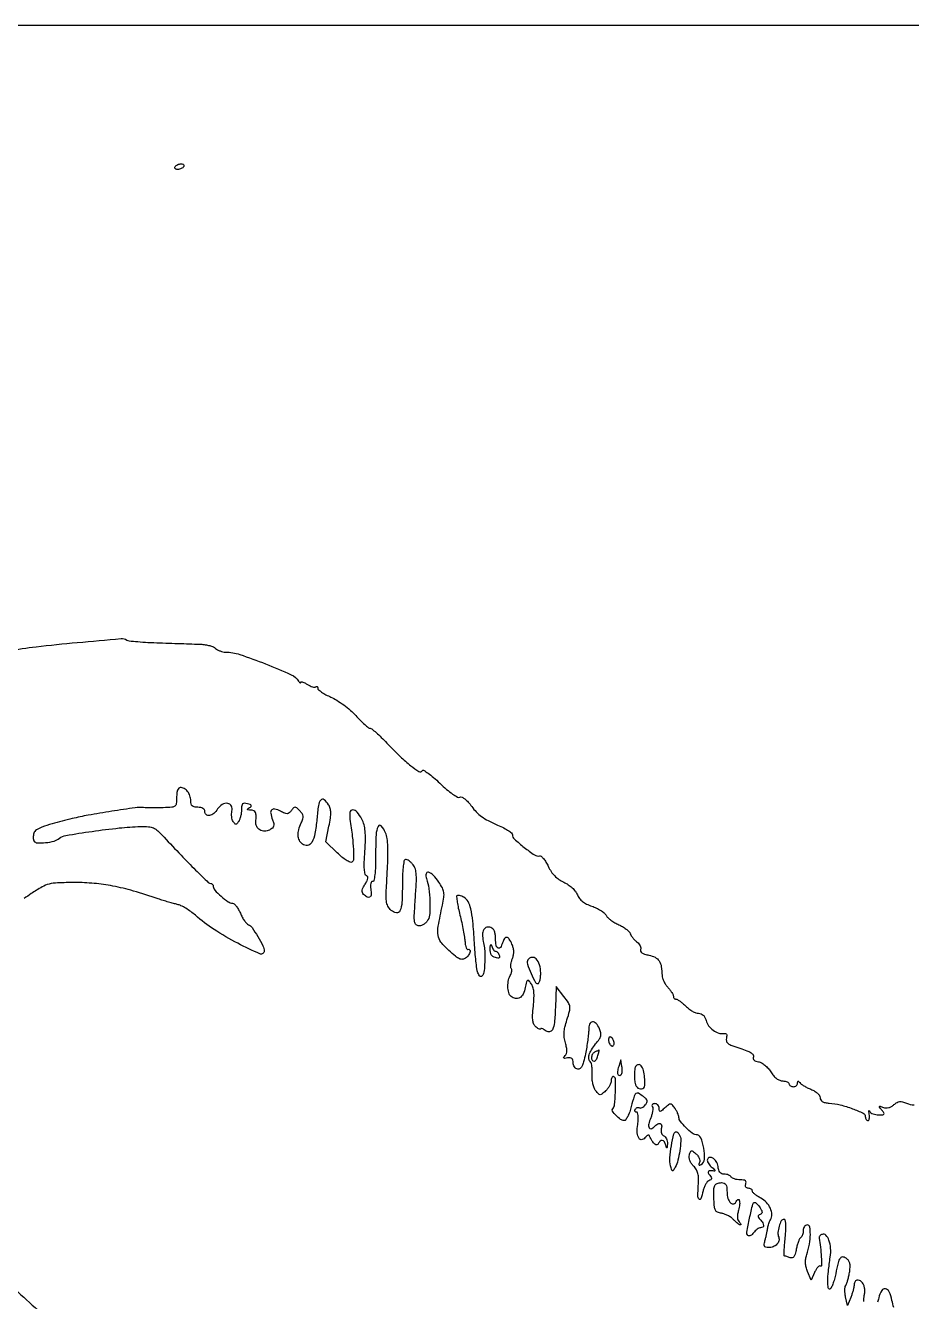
# Model space of a CAD drawing. Extents: x 0 to 1938, y 0 to 2000.
# Drawn here: x 676.5 to 990.4, y 1547.9 to 2000 of the extents above; entities that cross this region are included whole.
import ezdxf

# ---------------------------------------------------------------- set-up
doc = ezdxf.new("R2010")
doc.units = 0

msp = doc.modelspace()

# ---------------------------------------------------------------- linework, layer by layer
msp.add_lwpolyline([(1938, 2000), (969, 2000), (0, 2000)])
for points in [[(732.5, 1950, -0.091204), (732.153536, 1949.617096, -0.053126), (731.622888, 1949.29375, -0.050746), (731.00158, 1949.074178, -0.059645), (730.381966, 1949, -0.069308), (729.853366, 1949.073627, -0.14379), (729.504138, 1949.29375, -0.190139), (729.386134, 1949.620091, -0.131946), (729.5, 1950, -0.091204), (729.846464, 1950.382904, -0.053126), (730.377112, 1950.70625, -0.050746), (730.99842, 1950.925822, -0.059645), (731.618034, 1951, -0.069308), (732.146634, 1950.926373, -0.14379), (732.495862, 1950.70625, -0.190139), (732.613866, 1950.379909, -0.131946)], [(842.966335, 1672, -0.139499), (843.318985, 1671.899659, -0.061012), (843.701565, 1671.592623, -0.053684), (844.053862, 1671.143691, -0.047961), (844.318193, 1670.613185, -0.079381), (844.444509, 1670.014615, -0.270094), (844.268143, 1669.67423, -0.172357), (843.792566, 1669.565989, -0.034565), (842.925182, 1669.729816, -0.086457), (842.073381, 1670.118681, -0.112191), (841.492173, 1670.746833, -0.094688), (841.177693, 1671.65212, -0.047423), (841.116001, 1672.866631, -0.009749), (841.186434, 1673.973967, -0.123794), (841.320328, 1674.365698, -0.601619), (841.485069, 1674.351145, -0.03598), (841.689326, 1673.75, 0.041253), (841.924776, 1673.080285, 0.052514), (842.253093, 1672.514062, 0.062386), (842.619219, 1672.124976, 0.174536)], [(854.492222, 1668.987414, 0.221552), (854.312207, 1667.46262, 0.023787), (855.619545, 1664.052713, 0.0228), (857.197879, 1660.861173, 0.428555), (858.171675, 1660.606101, 0.170101), (858.492853, 1661.003074, 0.03152), (858.756679, 1661.919692, 0.030602), (858.939318, 1663.08059, 0.02372), (859, 1664.359017, 0.07314), (858.582245, 1667.199594, 0.120619), (857.357554, 1669.279691, 0.228174), (855.844966, 1669.831713, 0.233744)], [(883, 1640.618034, 0.059645), (883.074178, 1639.99842, 0.050746), (883.29375, 1639.377112, 0.053126), (883.617096, 1638.846464, 0.091204), (884, 1638.5, 0.131946), (884.379909, 1638.386134, 0.190139), (884.70625, 1638.504138, 0.14379), (884.926373, 1638.853366, 0.069308), (885, 1639.381966, 0.059645), (884.925822, 1640.00158, 0.050746), (884.70625, 1640.622888, 0.053126), (884.382904, 1641.153536, 0.091204), (884, 1641.5, 0.131946), (883.620091, 1641.613866, 0.190139), (883.29375, 1641.495862, 0.14379), (883.073627, 1641.146634, 0.069308)], [(878.25, 1636.337719, 0.162635), (877.427645, 1635.636618, 0.108667), (877.02819, 1634.45459, 0.142029), (877.208531, 1633.421146, 0.286434), (877.883369, 1633, 0.181596), (878.259476, 1633.141258, 0.059916), (878.660882, 1633.5875, 0.050447), (879.024544, 1634.234516, 0.038887), (879.289749, 1635, 0.005966), (879.479258, 1635.761704, 0.010833), (879.613189, 1636.389309, 0.006251), (879.701856, 1636.887656, 0.613755), (879.65638, 1636.921053, -0.017723), (879.547132, 1636.870675, -0.000863), (879.178749, 1636.717133, -0.001402), (878.740227, 1636.536684, -0.001011)], [(886.621937, 1631.174639, 0.028454), (886.3573, 1630.241012, 0.036599), (886.22742, 1629.358657, 0.039862), (886.232256, 1628.636783, 0.176556), (886.408694, 1628.257973, 0.228766), (887.081297, 1628.023368, 0.258482), (887.632559, 1628.416981, 0.106735), (887.903544, 1629.563145, 0.043922), (887.794046, 1631.164136), (887.426486, 1633.5)], [(892.585512, 1631.138361, 0.099045), (892.369214, 1630.556897, 0.020114), (892.238575, 1629.459227, 0.020479), (892.189721, 1628.149433, 0.017933), (892.243871, 1626.780372, 0.029583), (892.459951, 1625.18405, 0.083953), (892.855583, 1624.136799, 0.125536), (893.462039, 1623.521901, 0.117259), (894.304662, 1623.252828, 0.112845), (895.209046, 1623.38868, 0.212182), (895.718104, 1623.904507, 0.094812), (895.906926, 1624.994235, 0.014108), (895.804662, 1627.230311, 0.043041), (895.393931, 1629.776321, 0.111221), (894.560137, 1631.427942, 0.270281), (893.558531, 1631.797886, 0.213949)], [(908.339498, 1606.557665, -0.106667), (908.633654, 1604.661146, -0.022755), (908.284773, 1601.323655, -0.024718), (907.596575, 1597.912594, -0.058764), (906.672177, 1595.5, -0.010461), (905.982454, 1594.250024, -0.347537), (905.683992, 1594.131956, -0.258055), (905.427574, 1594.394577, -0.007049), (905.010354, 1596, -0.07996), (904.789095, 1598.739953, -0.021847), (905.321638, 1603.058688, -0.013978), (906.157653, 1607.306395, -0.350509), (907.025522, 1608, -0.15148), (907.356748, 1607.897295, -0.057711), (907.725209, 1607.576314, -0.050329), (908.071513, 1607.109528, -0.042854)], [(925, 1586.606989, 0.075945), (925.336716, 1584.402928, 0.121048), (926.318625, 1582.780059, 0.271151), (927.423287, 1582.490707, 0.242966), (928.298488, 1583.306177, -0.162417), (928.868342, 1584.031342, -0.514232), (929.347289, 1583.847116, -0.089508), (929.466069, 1582.268864, -0.043998), (929.081721, 1580.284945, 0.028875), (928.763263, 1578.871233, 0.053971), (928.697693, 1577.701435, 0.069971), (928.87711, 1576.776313, 0.114021), (929.298823, 1576.101177, -0.028431), (929.676736, 1575.677655, -0.072995), (929.882347, 1575.323471, -0.185843), (929.885174, 1575.101766, -0.313739), (929.738955, 1575, -0.145785), (929.381118, 1575.1066, -0.020458), (928.746587, 1575.55957, -0.021934), (928.022352, 1576.175479, -0.017046), (927.288955, 1576.904919, 0.05039), (926.421528, 1577.659727, 0.033076), (925.291131, 1578.351636, 0.033197), (924.087775, 1578.884359, 0.053358), (923, 1579.154919, -0.064258), (921.634169, 1579.526322, -0.171716), (920.89564, 1580.192527, -0.102177), (920.52548, 1581.419175, -0.015343), (920.373698, 1584, -0.012193), (920.360933, 1587.472403, -0.100362), (920.705367, 1589.007176, -0.209312), (921.52129, 1589.748176, -0.08134), (923.059017, 1590, -0.092572), (924.015812, 1589.821323, -0.172157), (924.606987, 1589.312978, -0.106141), (924.916117, 1588.341673, -0.024164)], [(936.723392, 1581.071313, -0.023978), (937.281294, 1580.074619, -0.117114), (937.427108, 1579.449572, -0.207248), (937.238348, 1579.01845, -0.099597), (936.713938, 1578.696313, 0.071408), (936.182145, 1578.40931, 0.243044), (936.013911, 1578.06673, 0.156939), (936.169682, 1577.614458, 0.028319), (936.75, 1576.925, -0.044557), (937.653118, 1575.778542, -0.135953), (937.950657, 1574.842991, -0.257685), (937.648737, 1574.243769, -0.151052), (936.860243, 1574, 0.114055), (936.333114, 1573.878172, 0.042964), (935.679735, 1573.486399, 0.039762), (935.015402, 1572.920576, 0.038632), (934.442004, 1572.251572, -0.046391), (933.898081, 1571.636502, -0.073216), (933.320872, 1571.234949, -0.102785), (932.803258, 1571.099025, -0.212449), (932.420701, 1571.245966, -0.244632), (932.035878, 1572.465935, -0.008791), (932.999396, 1577.426042, -0.007801), (934.134547, 1582.384649, -0.345362), (934.919168, 1583, -0.179249), (935.222626, 1582.887599, -0.027323), (935.696551, 1582.433448, -0.027674), (936.218293, 1581.809892, -0.020791)]]:
    msp.add_lwpolyline(points, format="xyb", close=True)
for points in [[(670.5, 1778.41701, -0.017822), (680.1942, 1779.879782, -0.005617), (694.773472, 1781.385135, -0.001581), (710.297332, 1782.762465, -0.161098), (712.378395, 1782.266139, 0.112722), (713.177223, 1781.993343, 0.004618), (716.219626, 1781.702382, 0.007846), (719.856626, 1781.44585, 0.005464), (723.968467, 1781.265649, -0.000136), (728.293821, 1781.122253, -0.00014), (732.581362, 1780.977743, -0.000135), (736.300936, 1780.850329, -0.000591), (738.5, 1780.771804, -0.028462), (740.128221, 1780.618653, -0.029265), (741.71317, 1780.282149, -0.030599), (743.044546, 1779.82776, -0.098261), (743.821429, 1779.312117, 0.066667), (744.485646, 1778.808512, 0.03857), (745.394643, 1778.382255, 0.037829), (746.390394, 1778.0897, 0.051338), (747.321429, 1777.989176, -0.07991), (752.372213, 1777.15101, -0.013784), (761.50876, 1773.800412, -0.010571), (770.566751, 1769.968575, -0.146768), (773.224238, 1767.671416, 0.028289), (773.512917, 1767.269695, 0.102502), (773.754989, 1767.071188, 0.327643), (773.908492, 1767.094497, 0.19415), (773.984687, 1767.273053, -0.409648), (774.167905, 1767.451926, -0.076824), (774.679888, 1767.370594, -0.045035), (775.43439, 1767.0508, -0.022288), (776.329826, 1766.519545, 0.031367), (777.271008, 1765.983998, 0.044165), (778.172129, 1765.638276, 0.05215), (778.914596, 1765.507874, 0.21708), (779.329826, 1765.663159, -0.102382), (779.585096, 1765.830896, -0.246917), (779.803136, 1765.807507, -0.185067), (779.952402, 1765.595657, -0.062029), (780, 1765.213461, 0.221307), (780.256208, 1764.66296, 0.025342), (781.375004, 1763.814321, 0.026763), (782.887778, 1762.897721, 0.018694), (784.680866, 1762.023019, -0.036622), (786.769632, 1760.909744, -0.019313), (789.193928, 1759.245789, -0.019114), (791.55651, 1757.341654, -0.027879), (793.471352, 1755.476225, 0.010977), (795.116514, 1753.761434, 0.015539), (796.659686, 1752.314891, 0.011586), (797.987493, 1751.199122, 0.170543), (798.554301, 1751, -0.173781), (799.138346, 1750.790687, -0.008777), (800.702271, 1749.457813, -0.013202), (802.524042, 1747.761469, -0.009104), (804.499738, 1745.75, 0.011225), (809.205903, 1740.999115, 0.025699), (813.006467, 1737.690623, 0.029314), (815.874343, 1735.701989, 0.412489), (816.97913, 1735.966231, -0.405341), (817.511483, 1736.100474, -0.023301), (819.069849, 1735.102095, -0.024612), (821.0283, 1733.564529, -0.01366), (823.26734, 1731.511373, 0.014252), (825.666555, 1729.316555, 0.026093), (827.759819, 1727.691089, 0.027174), (829.459281, 1726.640348, 0.219901), (830.350468, 1726.580993, -0.198894), (831.126076, 1726.560623, -0.062452), (832.140286, 1725.947614, -0.046126), (833.306942, 1724.837449, -0.023699), (834.562058, 1723.255263, 0.039528), (836.171826, 1721.352804, 0.039164), (838.065607, 1719.720958, 0.035533), (840.357453, 1718.277961, 0.023483), (843.168858, 1716.940912, -0.016402), (845.399927, 1715.918331, -0.024075), (847.282279, 1714.863673, -0.021292), (848.696514, 1713.893177, -0.234989), (848.995689, 1713.297123, 0.210257), (849.689397, 1711.735594, 0.017444), (853.154311, 1708.797107, 0.01763), (856.815229, 1706.109723, 0.204273), (858.523056, 1705.77246, -0.2274), (859.140878, 1705.621815, -0.045051), (859.976068, 1704.801521, -0.039569), (860.856809, 1703.58145, -0.027655), (861.656912, 1702.084533, 0.037465), (862.702603, 1700.217131, 0.047342), (863.946588, 1698.678725, 0.048653), (865.427313, 1697.43411, 0.043264), (867.178172, 1696.442588, -0.040751), (868.717802, 1695.580857, -0.03787), (870.138058, 1694.461601, -0.039894), (871.28422, 1693.22615, -0.068979), (871.991906, 1692.019541, 0.065703), (872.744185, 1690.71751, 0.061672), (873.822764, 1689.623553, 0.053933), (875.269754, 1688.713281, 0.033761), (877.12504, 1687.958733, -0.031764), (878.730032, 1687.31343, -0.031349), (880.247711, 1686.467558, -0.032968), (881.476765, 1685.558087, -0.094387), (882.141797, 1684.73505, 0.078879), (882.773001, 1683.902719, 0.030638), (883.878859, 1682.965052, 0.029398), (885.223556, 1682.077803, 0.032182), (886.624002, 1681.383742, -0.032254), (887.9965, 1680.703288, -0.033081), (889.257946, 1679.857059, -0.03504), (890.245605, 1678.978374, -0.104584), (890.727657, 1678.2184, 0.052136), (891.100502, 1677.467797, 0.028305), (891.701209, 1676.629554, 0.027884), (892.416087, 1675.837366, 0.039229), (893.14226, 1675.222634, -0.060167), (893.781923, 1674.633558, -0.065211), (894.242939, 1673.923905, -0.073614), (894.463966, 1673.206638, -0.130321), (894.398148, 1672.595175, 0.195087), (894.410085, 1671.964563, 0.143088), (894.859349, 1671.418562, 0.077445), (895.817383, 1670.96348, 0.025865), (897.329847, 1670.597899, -0.073104), (899.537482, 1669.838288, -0.129921), (900.953793, 1668.556095, -0.105171), (901.731836, 1666.532678, -0.037742), (901.986345, 1663.438561, 0.074341), (902.133844, 1662.494797, 0.035731), (902.583489, 1661.352063, 0.034428), (903.233539, 1660.203814, 0.041538), (904, 1659.230375, -0.022119), (904.765583, 1658.332056, -0.025343), (905.4125, 1657.408201, -0.025667), (905.87477, 1656.57961, -0.114892), (906, 1656.041813, 0.090455), (906.072549, 1655.644075, 0.095507), (906.280398, 1655.306033, 0.09968), (906.59037, 1655.079847, 0.10834), (906.954545, 1655, -0.136446), (907.469352, 1654.856848, -0.021006), (908.363068, 1654.265625, -0.022135), (909.381949, 1653.457237, -0.017608), (910.409091, 1652.5, 0.036189), (911.515281, 1651.543312, 0.034035), (912.769972, 1650.734375, 0.035878), (913.98264, 1650.173966, 0.090539), (914.935493, 1650, -0.089779), (915.850939, 1649.83429, -0.100687), (916.609233, 1649.36009, -0.088152), (917.192898, 1648.568586, -0.053461), (917.595976, 1647.473622, 0.099791), (918.487414, 1645.60357, 0.073827), (920.121065, 1643.98856, 0.076989), (922.072067, 1642.976319, 0.132681), (923.886279, 1642.865327, -0.106015), (924.454552, 1642.860483, -0.218498), (924.80091, 1642.59718, -0.144955), (924.911737, 1642.057818, -0.042658), (924.766889, 1641.216583, 0.138149), (924.786813, 1640.155936, 0.159889), (925.363761, 1639.331219, 0.07222), (926.74699, 1638.577217, 0.012382), (929.585119, 1637.604691, -0.015337), (932.007402, 1636.758633, -0.050487), (933.516696, 1635.996523, -0.095241), (934.284551, 1635.269059, -0.252389), (934.378054, 1634.54281, 0.13385), (934.317044, 1633.93651, 0.161023), (934.582944, 1633.4321, 0.110816), (935.200892, 1633.056941, 0.045838), (936.157805, 1632.82957, -0.093891), (937.194331, 1632.475801, -0.042465), (938.382651, 1631.661049, -0.039741), (939.537114, 1630.551999, -0.0414), (940.48426, 1629.28852, 0.036723), (941.481479, 1627.932031, 0.053148), (942.561576, 1626.911068, 0.062565), (943.669181, 1626.267899, 0.096299), (944.75, 1626.03852, -0.042456), (945.611363, 1625.950374, -0.061475), (946.339062, 1625.717565, -0.080096), (946.832831, 1625.385327, -0.207573), (947, 1625, 0.148195), (947.115568, 1624.618646, 0.098894), (947.440625, 1624.29375, 0.082425), (947.926543, 1624.074694, 0.064853), (948.5, 1624, 0.081749), (949.07407, 1624.094491, 0.09112), (949.563873, 1624.367188, 0.099323), (949.894248, 1624.773192, 0.118755), (950.015313, 1625.25, -0.03841), (950.060145, 1625.752228, -0.296462), (950.21214, 1625.917947, -0.275546), (950.436365, 1625.852109, -0.035), (950.765313, 1625.443226, 0.087037), (951.252358, 1624.952021, 0.019802), (952.238873, 1624.310731, 0.019916), (953.451939, 1623.652767, 0.018202), (954.75, 1623.071906, -0.039358), (956.01844, 1622.438657, -0.050158), (957.065033, 1621.65626, -0.058768), (957.772385, 1620.835338, -0.149556), (958, 1620.091387, 0.131728), (958.202449, 1619.336286, 0.126176), (958.757791, 1618.769183, 0.084575), (959.720785, 1618.3889, 0.032837), (961.144277, 1618.18583, -0.04141), (965.127198, 1617.547877, -0.028961), (969.473718, 1616.205711, -0.022176), (973.227304, 1614.610956, -0.288826), (974, 1613.384896, 0.063611), (974.067636, 1612.855404, 0.081534), (974.266249, 1612.406813, 0.098483), (974.560719, 1612.106664, 0.150782), (974.90638, 1612, 0.254775), (975.220608, 1612.171229, 0.089981), (975.42388, 1612.660938, 0.062096), (975.489438, 1613.387914, 0.037357), (975.395292, 1614.25, -0.012417), (975.266454, 1615.055407, -0.077386), (975.275066, 1615.471875, -0.603897), (975.388523, 1615.508105, -0.087584), (975.572245, 1615.25, 0.132339), (975.981902, 1614.770526, 0.055318), (976.737919, 1614.367188, 0.049472), (977.69039, 1614.092574, 0.045491), (978.705778, 1614, 0.014659), (980.170081, 1614.042939, 0.230768), (980.593454, 1614.280994, 0.307986), (980.596627, 1614.707406, 0.0232), (979.872445, 1615.687231, -0.007357), (979.072976, 1616.700155, -0.294268), (979.051061, 1616.96989, -0.365568), (979.27662, 1617.059597, -0.009187), (980.394618, 1616.663121, 0.079794), (981.317563, 1616.476109, 0.073603), (982.280024, 1616.57878, 0.067807), (983.238535, 1616.971237, 0.052933), (984.14868, 1617.634554, -0.043279), (985.231913, 1618.456425, -0.113353), (986.147863, 1618.777149, -0.102967), (987.166215, 1618.680995, -0.032054), (988.609499, 1618.132063, 0.112145), (991.293025, 1617.576428, 0.07016)], [(973.488485, 1547.880521, -0.046592), (973.484076, 1548.848404, -0.027215), (973.649504, 1549.997519, 0.040088), (973.803677, 1551.306256, 0.044624), (973.737527, 1552.575777, 0.049147), (973.468001, 1553.679728, 0.088996), (973.011197, 1554.486508, 0.096657), (971.988512, 1555.322616, 0.20464), (970.988123, 1555.411823, 0.213619), (970.262396, 1554.754897, 0.103923), (970, 1553.506083, -0.052557), (969.924721, 1552.791903, -0.014982), (969.659334, 1551.70743, -0.014911), (969.28421, 1550.493811, -0.015295), (968.840286, 1549.3151), (967.680573, 1546.5), (967.02169, 1549.5, -0.026364), (966.820146, 1550.721843, -0.029532), (966.758515, 1551.9125, -0.030782), (966.82795, 1552.919027, -0.118639), (967.051014, 1553.5, 0.067046), (967.357114, 1554.104281, 0.013153), (967.727915, 1555.267131, 0.013739), (968.089688, 1556.655533, 0.012357), (968.388942, 1558.111511, 0.026032), (968.613547, 1559.88541, 0.063732), (968.543453, 1561.196809, 0.085991), (968.175492, 1562.197843, 0.088797), (967.495166, 1563.004012, 0.12261), (966.156071, 1563.64876, 0.289168), (965.161041, 1563.276205, 0.101328), (964.365398, 1561.618929, 0.012956), (963.5, 1557.743822, -0.016942), (963.04216, 1555.767857, -0.023948), (962.492133, 1554.047545, -0.021613), (961.927589, 1552.714352, -0.206127), (961.473219, 1552.315471, -0.468478), (960.849133, 1552.708769, -0.035434), (960.709312, 1554.982991, -0.025279), (960.923517, 1558.549809, -0.008881), (961.580056, 1563.639221, 0.052791), (961.708253, 1566.797421, 0.070303), (961.123475, 1569.605827, 0.104783), (960.028103, 1571.374629, 0.298589), (958.682296, 1571.685765, 0.06625), (958.242442, 1571.453727, 0.072979), (957.894744, 1571.120975, 0.082404), (957.689148, 1570.742136, 0.129547), (957.661515, 1570.375, -0.018466), (958.143866, 1567.085738, -0.016705), (958.402374, 1563.657925, -0.010305), (958.465913, 1560.669198, -0.587603), (958.07718, 1560.4523, 0.290338), (957.688625, 1560.447807, 0.064435), (957.158313, 1559.99622, 0.048041), (956.583614, 1559.225472, 0.029096), (956.051077, 1558.218643), (954.809698, 1555.5), (953.562954, 1558.5, -0.037666), (953.057415, 1560.032859, -0.048457), (952.841029, 1561.5, -0.049039), (952.912104, 1562.967218, -0.040009), (953.265143, 1564.5, 0.031158), (954.194617, 1568.232511, 0.042352), (954.531009, 1571.685741, 0.051293), (954.298946, 1574.256013, 0.35888), (953.395908, 1575, 0.137865), (952.863595, 1574.850381, 0.100161), (952.410048, 1574.429836, 0.085979), (952.104691, 1573.800825, 0.070217), (952, 1573.059017, -0.041796), (951.934421, 1572.275867, -0.04381), (951.73955, 1571.527231, -0.047966), (951.453838, 1570.917292, -0.121414), (951.113363, 1570.570062, 0.141485), (950.729068, 1570.145893, 0.023667), (950.289083, 1569.127135, 0.024302), (949.875533, 1567.843921, 0.019434), (949.55237, 1566.427462, -0.021858), (949.15324, 1564.716312, -0.089508), (948.690021, 1563.760808, -0.177623), (948.102957, 1563.368356, -0.152184), (947.357219, 1563.416417, 0.008953), (946.74226, 1563.639851, 0.010541), (946.152128, 1563.828572, 0.009527), (945.649157, 1563.967438, 0.062663), (945.390363, 1564, -0.418788), (945.227853, 1564.165064, -0.004556), (945.270953, 1565.909375, -0.010702), (945.386925, 1568.007508, -0.006369), (945.610245, 1570.5, 0.00988), (945.856504, 1573.484107, 0.033055), (945.849617, 1575.446642, 0.05481), (945.632628, 1576.645177, 0.331995), (945.157147, 1577, 0.275934), (944.227336, 1576.444578, 0.053163), (943.454381, 1574.551429, 0.052375), (943.059537, 1572.340872, 0.110068), (943.314008, 1570.624091, -0.160725), (943.37508, 1569.344266, -0.129244), (942.676954, 1568.147559, -0.108172), (941.350817, 1567.297317, -0.088887), (939.691592, 1567, -0.063592), (938.729582, 1567.122848, -0.233113), (938.277742, 1567.512847, -0.145281), (938.193452, 1568.261361, -0.021916), (938.526703, 1569.75, 0.007311), (938.823258, 1570.914145, 0.006419), (939.099468, 1572.137977, 0.006464), (939.320321, 1573.249099, 0.019199), (939.432451, 1574.017581, -0.03456), (939.55217, 1574.692378, -0.021144), (939.781087, 1575.468091, -0.021154), (940.074337, 1576.220713, -0.034947), (940.391483, 1576.824417, 0.149362), (940.883338, 1578.695606, 0.094728), (940.368983, 1580.908476, 0.08441), (938.982129, 1582.999193, 0.085062), (936.985513, 1584.507492, -0.023977), (935.842299, 1585.169962, -0.031898), (934.876994, 1585.884055, -0.033167), (934.182463, 1586.55349, -0.186489), (934, 1587.02568, 0.148875), (933.886859, 1587.397243, 0.09879), (933.568594, 1587.713794, 0.08219), (933.092854, 1587.927242, 0.064522), (932.531385, 1588, -0.094119), (931.972145, 1588.106211, -0.166113), (931.617923, 1588.407358, -0.151899), (931.503306, 1588.885039, -0.075244), (931.638374, 1589.5, 0.103541), (931.750033, 1590.19164, 0.222128), (931.504511, 1590.659301, 0.132083), (930.851452, 1590.925872, 0.031235), (929.666006, 1591, -0.036102), (928.645369, 1591.073791, -0.04042), (927.684953, 1591.29375, -0.044341), (926.912809, 1591.61527, -0.134307), (926.5, 1592, 0.108573), (926.128282, 1592.383444, 0.050818), (925.512861, 1592.70625, 0.047002), (924.770304, 1592.925896, 0.048453), (924.007405, 1593, -0.099458), (923.150074, 1593.172241, -0.125658), (922.506721, 1593.657812, -0.097539), (922.068072, 1594.5008, -0.04263), (921.816422, 1595.741449, 0.118765), (921.171484, 1597.500967, 0.115931), (919.791535, 1598.792222, 0.240072), (918.59518, 1598.852271, 0.295616), (918, 1597.933567, 0.107419), (918.122178, 1597.37143, 0.041667), (918.514063, 1596.673002, 0.038819), (919.080392, 1595.961398, 0.038799), (919.75, 1595.345759, -0.02113), (920.359173, 1594.824139, -0.069385), (920.692187, 1594.413899, -0.279683), (920.691727, 1594.195505, -0.297158), (920.5, 1594.103937, 0.028837), (919.103616, 1594.208121, 0.19404), (918.467856, 1593.964086, 0.32616), (918.369796, 1593.455341, 0.063228), (918.903079, 1592.616783, -0.038903), (919.405538, 1591.905411, -0.172361), (919.503699, 1591.410555, -0.208488), (919.262388, 1591.022762, -0.059236), (918.619819, 1590.684353, 0.125906), (918.022855, 1590.260961, 0.044109), (917.411101, 1589.395372, 0.040421), (916.878338, 1588.281925, 0.037338), (916.514841, 1587.06757, -0.023207), (915.769689, 1584.29561, -0.57743), (915.144965, 1584.159536, -0.190059), (914.693465, 1585.350714, -0.013972), (914.840416, 1588.908963, 0.019423), (914.918522, 1591.479497, 0.057291), (914.702098, 1593.231269, 0.076817), (914.144479, 1594.58508, 0.060412), (913.164628, 1595.835372, -0.049001), (912.375238, 1596.796756, -0.057929), (911.838756, 1597.842975, -0.063992), (911.594386, 1598.885326, -0.089803), (911.667416, 1599.836197, -0.026091), (912.025689, 1600.962609, -0.263338), (912.389802, 1601.266628, -0.208398), (912.900648, 1601.146908, -0.016747), (914.005389, 1600.263357, -0.059428), (914.657565, 1599.554792, -0.060768), (915.119047, 1598.717783, -0.067145), (915.330395, 1597.884515, -0.120762), (915.242247, 1597.188903, 0.032054), (915.044305, 1596.55423, 0.222452), (915.107155, 1596.243451, 0.328605), (915.353462, 1596.167664, 0.054327), (915.830061, 1596.394972, 0.245042), (916.979145, 1598.32676, 0.056405), (916.757282, 1602.235799, 0.057933), (915.684729, 1605.895036, 0.30112), (914.016338, 1607, -0.173559), (912.649757, 1607.489096, -0.025876), (910.455954, 1609.488728, -0.026236), (908.480086, 1611.707889, -0.164473), (907.968197, 1613.114671, 0.072206), (907.85602, 1613.779665, 0.027712), (907.519124, 1614.656877, 0.026742), (907.042299, 1615.58278, 0.029686), (906.4841, 1616.41938, 0.022821), (905.535131, 1617.561305, 0.203855), (904.954789, 1617.827173, 0.176211), (904.313052, 1617.613473, 0.01632), (903.015904, 1616.514393, -0.008766), (901.804182, 1615.455843, -0.155402), (901.330106, 1615.259772, -0.393842), (901.06775, 1615.466154, -0.038488), (901, 1616.345012, 0.093101), (900.881337, 1616.976772, 0.09635), (900.542039, 1617.513847, 0.099211), (900.035831, 1617.873307, 0.105311), (899.440983, 1618, 0.071041), (898.892798, 1617.921718, 0.146361), (898.532432, 1617.68852, 0.189408), (898.413409, 1617.342626, 0.12835), (898.537303, 1616.939643, -0.13869), (898.709642, 1616.33566, -0.036046), (898.638551, 1615.317827, -0.033815), (898.384641, 1614.123035, -0.028932), (897.961718, 1612.907578, 0.039682), (897.275665, 1610.790484, 0.156185), (897.378238, 1609.44009, 0.397477), (898.089696, 1609.115127, 0.1148), (899.216667, 1609.816667, -0.053983), (900.437027, 1610.798565, -0.218571), (901.358863, 1610.927817, -0.309346), (901.839153, 1610.33353, -0.084064), (901.72714, 1609.064583, 0.066114), (901.627195, 1608.261019, 0.084034), (901.757839, 1607.526263, 0.096047), (902.099928, 1606.949242, 0.120005), (902.610508, 1606.595968, -0.127093), (903.133532, 1606.223178, -0.068564), (903.557761, 1605.54924, -0.061242), (903.824888, 1604.693484, -0.057824), (903.883999, 1603.781385, -0.006024), (903.812303, 1602.642176, -0.189326), (903.692363, 1602.393323, -0.550003), (903.547079, 1602.431698, -0.012815), (903.310674, 1603.25, 0.076459), (902.79786, 1604.435615, 0.208844), (902.059203, 1604.93898, 0.248416), (901.287706, 1604.699846, 0.099776), (900.659464, 1603.75, -0.291959), (900.123529, 1603.369647, -0.197516), (899.395516, 1603.627937, -0.077561), (898.49987, 1604.724155, -0.028912), (897.592387, 1606.5, 0.157898), (897.343094, 1606.779789, 0.200825), (897.00355, 1606.82535, 0.124162), (896.600587, 1606.599923, 0.050827), (896.187934, 1606.121885, -0.173676), (894.933785, 1605.233485, -0.332391), (893.843107, 1605.655775, -0.12935), (893.226244, 1607.633712, -0.045345), (893.363018, 1610.631853, 0.017308), (893.551038, 1612.475986, 0.041936), (893.528014, 1613.843789, 0.06486), (893.321972, 1614.723002, 0.312369), (892.921853, 1615, -0.114211), (892.575579, 1615.080142, -0.184805), (892.371942, 1615.298542, -0.157036), (892.347724, 1615.627803, -0.07903), (892.510081, 1616.016312, -0.078968), (892.811716, 1616.366404, -0.090809), (893.193856, 1616.58565, -0.100776), (893.595628, 1616.641812, -0.123519), (893.955791, 1616.527322, 0.179643), (894.361616, 1616.445869, 0.074307), (894.90384, 1616.617025, 0.06033), (895.491932, 1616.997814, 0.045768), (896.035078, 1617.542266, 0.052199), (896.603179, 1618.393647, 0.175825), (896.692547, 1619.046583, 0.146099), (896.343823, 1619.681578, 0.032642), (895.398385, 1620.499452, 0.03415), (893.618939, 1621.664393, 0.307773), (892.738457, 1621.588688, 0.152012), (892.085361, 1620.605136, 0.00839), (891.096638, 1617, -0.022055), (890.514601, 1615.084532, -0.032507), (889.823654, 1613.46875, -0.033921), (889.125001, 1612.294982, -0.246329), (888.562576, 1612, -0.159218), (887.311927, 1612.408609, -0.04203), (885.703389, 1613.806876, -0.041478), (884.432286, 1615.352329, -0.362421), (884.506352, 1616.173019, 0.176277), (885.16382, 1617.582604, 0.012324), (885.442316, 1622.01038, 0.010327), (885.520939, 1626.499278, 0.259095), (884.940287, 1627.536905, 0.198273), (884.584684, 1627.59506, 0.182876), (884.276209, 1627.388019, 0.106147), (884.067331, 1626.902687, 0.048768), (884, 1626.214005, -0.083208), (883.855736, 1625.353118, -0.040923), (883.407828, 1624.333376, -0.039121), (882.755501, 1623.324267, -0.045823), (881.984096, 1622.485607, -0.016592), (880.687162, 1621.387921, -0.175859), (880.040403, 1621.172841, -0.201116), (879.451434, 1621.438725, -0.022631), (878.480702, 1622.58062, -0.074863), (877.919922, 1623.583507, -0.034414), (877.488483, 1625.02087, -0.032889), (877.232566, 1626.636989, -0.037165), (877.20587, 1628.207402, 0.018629), (877.235368, 1629.678903, 0.023694), (877.147714, 1631.034101, 0.02273), (876.973061, 1632.13439, 0.14667), (876.709265, 1632.624069, -0.153493), (876.098959, 1633.794101, -0.110243), (876.163374, 1635.276734, -0.07522), (876.94822, 1637.066943, -0.034057), (878.463414, 1639.138889, 0.022447), (879.752616, 1640.818586, 0.091843), (880.282105, 1641.983666, 0.118539), (880.290387, 1643.100897, 0.049782), (879.802899, 1644.533245, 0.06876), (878.605801, 1646.422307, 0.24597), (877.323198, 1646.943983, 0.292899), (876.33883, 1646.170621, 0.083949), (876, 1644.166781, -0.025579), (875.92486, 1642.698953, -0.007788), (875.663043, 1640.487986, -0.007775), (875.29204, 1638.016379, -0.008412), (874.852911, 1635.621784, -0.012795), (874.211814, 1632.804935, -0.05534), (873.608414, 1631.20157, -0.117434), (872.930876, 1630.404159, -0.20869), (872.104706, 1630.218352, -0.111816), (871.493056, 1630.48635, -0.081543), (870.973391, 1631.0197, -0.076042), (870.622829, 1631.731045, -0.076445), (870.501795, 1632.513349, 0.061974), (870.38853, 1633.416992, 0.159338), (870.040553, 1633.966511, 0.15626), (869.429814, 1634.210633, 0.058947), (868.5, 1634.166426, -0.017678), (867.52634, 1634.039216, -0.217877), (867.181591, 1634.159032, -0.375462), (867.157013, 1634.434736, -0.03535), (867.631413, 1634.997839, 0.106934), (868.088555, 1635.730698, 0.08046), (868.262929, 1636.667205, 0.057088), (868.152114, 1637.887818, 0.023302), (867.73739, 1639.504002, -0.040885), (867.326423, 1641.37643, -0.050729), (867.26767, 1643.158328, -0.042837), (867.575259, 1645.139407, -0.019598), (868.296009, 1647.65682, 0.013126), (869.233652, 1650.778547, 0.099722), (869.335584, 1652.303379, 0.112222), (868.827643, 1653.67128, 0.018517), (867.190032, 1655.984231), (864.5, 1659.5), (864.201168, 1652.001168, -0.013229), (863.852924, 1646.755214, -0.083819), (863.167778, 1644.179576, -0.2863), (862.056738, 1643.442288, -0.182207), (860.542382, 1643.964826, 0.027173), (859.949744, 1644.404591, 0.062601), (859.453075, 1644.65006, 0.138823), (859.135321, 1644.668541, 0.351772), (859, 1644.5, -0.368208), (858.859704, 1644.335316, -0.128957), (858.525385, 1644.367817, -0.058994), (858.005071, 1644.632946, -0.025909), (857.384289, 1645.096032, -0.104378), (856.607819, 1646.075967, -0.082458), (856.21035, 1647.372241, -0.047429), (856.136373, 1649.308329, -0.011375), (856.39154, 1652.51743, 0.014055), (856.611223, 1655.481172, 0.03531), (856.557721, 1657.645804, 0.049288), (856.239807, 1659.265648, 0.084973), (855.6292, 1660.492422, 0.022627), (854.765345, 1661.568097, 0.372265), (854.342643, 1661.626024, 0.188807), (854.007742, 1661.157934, 0.007901), (853.527652, 1659.125899, -0.059249), (852.730148, 1656.831798, -0.140949), (851.53304, 1655.50211, -0.192363), (850.076659, 1655.240578, -0.123199), (848.50727, 1655.993966, -0.156451), (847.664662, 1657.31527, -0.060109), (847.363284, 1659.497667, -0.057554), (847.595711, 1661.86594, -0.085398), (848.373444, 1663.795228, 0.061809), (848.616075, 1664.324115, 0.055739), (848.732998, 1664.915198, 0.059174), (848.713739, 1665.476765, 0.100608), (848.551863, 1665.916084, -0.134078), (848.397561, 1666.438863, -0.034789), (848.441028, 1667.323258, -0.032822), (848.634667, 1668.362118, -0.028362), (848.969602, 1669.420047, 0.043833), (849.339546, 1670.727654, 0.054619), (849.4391, 1671.985653, 0.054812), (849.263912, 1673.231769, 0.044614), (848.816241, 1674.503963, 0.034707), (847.828324, 1676.325675, 0.217333), (846.962173, 1676.888811, 0.304679), (846.181358, 1676.518343, 0.057304), (845.5, 1675, -0.065218), (844.717532, 1673.327456, -0.396899), (843.873521, 1673.114368, -0.229054), (843.186426, 1674.093069, -0.040462), (843, 1676.393011, 0.033608), (842.897582, 1677.914995, 0.064625), (842.57973, 1679.093441, 0.084941), (842.053782, 1679.928629, 0.118783), (841.32995, 1680.426881, 0.163349), (839.890903, 1680.488178, 0.198891), (838.845273, 1679.653073, 0.123556), (838.38481, 1677.910558, 0.053145), (838.611366, 1675.5, -0.00437), (839.047861, 1673.244472, -0.030268), (839.184725, 1672.127297, -0.02093), (839.209276, 1670.870305, -0.001383), (839.118421, 1667.25, -0.031763), (838.868874, 1664.526178, -0.160185), (838.18263, 1663.183665, -0.454162), (837.365366, 1663.242637, -0.086858), (836.594243, 1664.75, -0.044069), (836.355455, 1665.862138, -0.004733), (836.055523, 1668.482813, -0.005793), (835.763509, 1671.617078, -0.004633), (835.519351, 1675, 0.007051), (834.926101, 1682.700899, 0.034027), (834.231055, 1687.03498, 0.065032), (833.259832, 1689.639536, 0.149242), (831.797979, 1691.108118, 0.029239), (831.00626, 1691.474035, 0.040176), (830.256047, 1691.701317, 0.045545), (829.641754, 1691.777152, 0.207191), (829.314208, 1691.647541, 0.230629), (829.165707, 1691.216899, 0.008168), (829.413325, 1689.428698, 0.013635), (829.808004, 1687.274459, 0.008952), (830.374115, 1684.816521, -0.00732), (830.993953, 1682.164905, -0.00673), (831.554535, 1679.421114, -0.006739), (831.988463, 1676.961117, -0.02199), (832.181697, 1675.319185, 0.024611), (832.327551, 1674.133402, 0.048181), (832.579192, 1673.216623, 0.079544), (832.88712, 1672.682452, 0.37717), (833.207436, 1672.628202, -0.356224), (833.800344, 1672.550179, -0.260188), (833.969798, 1671.876572, -0.083425), (833.368132, 1670.561565, -0.086176), (832.37511, 1669.532337, -0.131446), (831.33487, 1669.128892, -0.135724), (830.246024, 1669.305968, -0.065072), (828.817491, 1670.203531, -0.011855), (826.451637, 1672.256246, -0.038603), (823.660459, 1675.220881, -0.135053), (822.624467, 1677.606967, -0.080532), (822.687772, 1680.840094, -0.008464), (824.174707, 1688.281522, 0.018213), (824.683513, 1691.11418, 0.075086), (824.668599, 1692.85091, 0.083918), (824.142411, 1694.407802, 0.026126), (822.857303, 1696.524689, 0.039171), (820.917315, 1698.942701, 0.136112), (819.220435, 1699.973259, 0.442936), (818.394986, 1699.457237, 0.125793), (818.518296, 1697.75, -0.047166), (819.339115, 1694.214316, -0.02437), (819.725348, 1689.687739, -0.022034), (819.692433, 1685.397617, -0.11036), (819.051759, 1683.096712, -0.066931), (818.473139, 1682.294828, -0.055621), (817.668643, 1681.615909, -0.05766), (816.771247, 1681.154828, -0.090101), (815.919032, 1681, -0.1793), (814.833612, 1681.40216, -0.184543), (814.288474, 1682.409202, -0.046744), (814.203016, 1684.671338, -0.003276), (814.598021, 1691.012356, 0.005416), (814.930202, 1696.739828, 0.034435), (814.866871, 1699.652123, 0.070765), (814.429697, 1701.503568, 0.090847), (813.510159, 1702.988775, 0.035692), (812.76612, 1703.701461, 0.049317), (812.000342, 1704.21861, 0.059785), (811.323522, 1704.485798, 0.205349), (810.866353, 1704.417402, 0.223115), (810.521876, 1703.889527, 0.009613), (810.249993, 1701.633149, 0.01484), (810.053341, 1698.868595, 0.009867), (809.984687, 1695.690983, -0.011827), (809.821081, 1689.282166, -0.089221), (809.141431, 1686.341684, -0.33615), (807.87201, 1685.61972, -0.152186), (806.031155, 1686.471805, -0.089416), (804.881925, 1687.962167, -0.093064), (804.345897, 1689.739466, -0.037876), (804.252809, 1692.68335, -0.003902), (804.613654, 1699.628379, 0.006982), (804.864836, 1705.114859, 0.018514), (804.844276, 1709.040432, 0.025631), (804.573794, 1711.924501, 0.062064), (804.006616, 1713.984027, 0.080134), (802.52173, 1716.391731, 0.544767), (801.38973, 1716.232915, 0.097144), (800.658603, 1713.246506, 0.011604), (800.5, 1706.413607, -0.007246), (800.437486, 1702.100232, -0.020101), (800.227844, 1699.07475, -0.021025), (799.914286, 1697.019849, -0.408944), (799.432102, 1696.689299, 0.272969), (799.037882, 1696.542032, 0.113706), (798.7794, 1696.012204, 0.06462), (798.691259, 1695.119255, 0.028772), (798.795601, 1693.939299, -0.043619), (798.906733, 1692.043261, -0.234844), (798.434658, 1691.158136, -0.299078), (797.55583, 1691.124477, -0.060689), (796.265243, 1692.134757, -0.107878), (795.828439, 1692.815521, -0.125279), (795.746995, 1693.578877, -0.08283), (796.049023, 1694.527453, -0.026632), (796.79408, 1695.808478, 0.022702), (797.498138, 1696.997423, 0.080114), (797.784427, 1697.834991, 0.163877), (797.697179, 1698.391931, 0.194599), (797.294861, 1698.735046, -0.264344), (796.776047, 1699.312242, -0.036405), (796.537682, 1700.973192, -0.026261), (796.493621, 1703.527215, -0.008126), (796.691646, 1707.368059, 0.009887), (796.898821, 1711.681722, 0.030852), (796.801589, 1714.585959, 0.044488), (796.388727, 1716.803539, 0.05111), (795.599942, 1718.806734, 0.050825), (793.953855, 1721.325719, 0.22992), (792.408403, 1722.050339, 0.364473), (791.419464, 1721.19589, 0.07837), (791.412646, 1718.75, -0.008493), (792.25059, 1712.656015, -0.019053), (792.630998, 1708.002186, -0.017462), (792.660338, 1704.565733, -0.252904), (792.073818, 1703.545622, -0.257263), (791.436707, 1703.513759, -0.028987), (790.128741, 1704.248117, -0.029376), (788.570587, 1705.380097, -0.019612), (786.921256, 1706.844972), (782.814783, 1710.79084), (783.962715, 1716.320401, 0.013016), (784.485704, 1719.216448, 0.043047), (784.614563, 1721.148701, 0.064321), (784.396339, 1722.613252, 0.070583), (783.814777, 1723.924981, 0.081381), (782.270756, 1725.683104, 0.416294), (781.106152, 1725.564834, 0.134095), (780.242531, 1723.599583, 0.015952), (779.688935, 1718.829612, -0.023782), (779.006779, 1713.659939, -0.086786), (777.870786, 1710.566031, -0.219164), (776.34562, 1709.490356, -0.222434), (774.550188, 1709.958347, -0.107045), (773.4998, 1711.298442, -0.100853), (773.068953, 1712.982328, -0.078991), (773.292526, 1715.040742, -0.040442), (774.177346, 1717.489887, 0.03138), (774.725515, 1718.925347, 0.108395), (774.810622, 1719.91137, 0.121725), (774.472538, 1720.77761, 0.044628), (773.616228, 1721.78694, 0.019329), (772.546003, 1722.762946, 0.170848), (771.957091, 1722.986165, 0.210757), (771.425129, 1722.76653, 0.031196), (770.657321, 1721.857603, -0.052392), (769.886379, 1721.019615, -0.166051), (769.192163, 1720.731607, -0.117002), (768.313563, 1720.88133, -0.020226), (766.77793, 1721.60837, 0.055879), (764.786706, 1722.382946, 0.276022), (763.676973, 1722.064689, 0.23846), (763.326256, 1720.866253, 0.04499), (763.961165, 1718.602145, -0.032179), (764.393055, 1717.200924, -0.129778), (764.372236, 1716.313818, -0.151435), (763.921911, 1715.629708, -0.049202), (762.904396, 1714.948835, -0.12304), (761.161954, 1714.510319, -0.138625), (759.503509, 1714.976096, -0.144239), (758.37886, 1716.220225, -0.136703), (758.078231, 1717.903088, 0.024047), (758.174594, 1719.957956, 0.104659), (757.922204, 1721.143356, 0.181047), (757.298464, 1721.778225, 0.107227), (756.25, 1722.015313, -0.016245), (755.38566, 1722.050975, -0.26806), (755.155981, 1722.207275, -0.355346), (755.211654, 1722.44146, -0.022397), (755.834535, 1722.876575, 0.055202), (756.38443, 1723.31696, 0.331312), (756.434346, 1723.657879, 0.185328), (756.083886, 1723.959, 0.021889), (755.084535, 1724.267643, 0.050737), (753.995631, 1724.437108, 0.213433), (753.392817, 1724.204995, 0.166647), (753.073878, 1723.548815, 0.029109), (752.984687, 1722.15638, -0.031748), (752.906526, 1721.029334, -0.025854), (752.684621, 1719.839687, -0.026584), (752.364035, 1718.762481, -0.059692), (751.984687, 1718, -0.025011), (751.39123, 1717.187616, -0.225089), (751.004414, 1717.002157, -0.229019), (750.620374, 1717.185777, -0.025869), (750.041609, 1717.991692, -0.072861), (749.712843, 1718.716936, -0.040743), (749.521212, 1719.668613, -0.039634), (749.482588, 1720.683538, -0.051224), (749.61587, 1721.605641, 0.17631), (749.427395, 1723.426739, 0.246039), (748.13439, 1724.381706, 0.17543), (746.193324, 1724.00099, 0.112914), (744.522764, 1722.394399, -0.070824), (743.137698, 1720.819815, -0.128881), (741.606254, 1720.077049, -0.238001), (740.49076, 1720.388261, -0.2109), (740, 1721.5, 0.140575), (739.822179, 1722.11998, 0.118484), (739.333333, 1722.6, 0.088208), (738.543379, 1722.90137, 0.04716), (737.5, 1723, -0.045049), (736.261271, 1723.111834, -0.141861), (735.521739, 1723.48, -0.152877), (735.125317, 1724.166564, -0.055114), (735, 1725.3, 0.078913), (734.717814, 1727.076833, 0.088205), (733.901229, 1728.604264, 0.0984), (732.696811, 1729.634729, 0.12859), (731.3, 1730, 0.211985), (730.756641, 1729.758793, 0.095184), (730.342857, 1729.076923, 0.061279), (730.082039, 1727.978988, 0.027713), (730, 1726.5, -0.025841), (729.885909, 1724.29395, -0.205714), (729.399605, 1723.422738, -0.14562), (728.337569, 1723.014826, -0.011194), (725.25, 1722.844475, -0.005024), (723.264493, 1722.799433, -0.004651), (721.226682, 1722.792646, -0.004644), (719.412656, 1722.820328, -0.0155), (718.22381, 1722.88643, 0.056574), (715.352742, 1722.810373, 0.003585), (706.998229, 1721.576056, 0.005712), (698.663046, 1720.185779, 0.016984), (693, 1718.974817, 0.004133), (685.872813, 1717.132972, 0.025977), (682.299024, 1715.975956, 0.054416), (680.319554, 1714.96105, 0.171907), (679.433353, 1713.790013, 0.039833), (679.260384, 1713.043579, 0.037916), (679.20412, 1712.266633, 0.040321), (679.262641, 1711.572446, 0.097526), (679.442807, 1711.092541, 0.248883), (680.63547, 1710.39475, 0.035402), (683.567864, 1710.480572, 0.038886), (686.598857, 1711.025122, 0.109744), (688.502174, 1712.001804, -0.133), (690.749311, 1713.027703, -0.004883), (700.081844, 1714.476964, -0.009835), (709.6151, 1715.671245, -0.019347), (717.236802, 1716.177069, -0.025574), (720.036869, 1716.111099, -0.087719), (721.7932, 1715.663229, -0.080662), (723.367231, 1714.619219, -0.019555), (725.581111, 1712.403873, 0.004239), (731.552701, 1706.050629, 0.006887), (736.74434, 1700.76781, 0.002598), (741.229433, 1696.373855, 0.194898), (742.152108, 1696, -0.122819), (742.475485, 1695.91935, -0.100768), (742.750932, 1695.69216, -0.091039), (742.935994, 1695.35234, -0.079442), (743, 1694.952034, 0.192364), (743.520736, 1693.648601, 0.023589), (745.782572, 1691.483906, 0.025326), (748.253348, 1689.543875, 0.148763), (749.801027, 1689.031601, -0.182085), (750.399672, 1688.789359, -0.041237), (751.154795, 1687.968377, -0.037536), (751.92037, 1686.815449, -0.028847), (752.582627, 1685.456489, 0.026002), (753.253214, 1684.060331, 0.029089), (754.043026, 1682.794732, 0.030251), (754.833757, 1681.810018, 0.117368), (755.475097, 1681.371182, -0.153005), (756.717173, 1680.387016, -0.015637), (758.753475, 1677.180595, -0.017337), (760.569926, 1673.854549, -0.116826), (761, 1672.039012, -0.540789), (759.5131, 1671.06631, -0.017051), (751.704747, 1674.802387, -0.023324), (743.276998, 1679.706625, -0.037202), (736.634593, 1684.735551, 0.024126), (735.028509, 1686.018873, 0.021285), (733.239332, 1687.199664, 0.021839), (731.533682, 1688.125082, 0.058556), (730.23166, 1688.580483, -0.011551), (728.90532, 1688.9087, -0.004786), (727.127425, 1689.410829, -0.004732), (725.231437, 1689.985499, -0.006084), (723.5, 1690.551466, 0.011734), (714.672462, 1693.326992, 0.022039), (707.405366, 1695.082988, 0.025429), (700.769114, 1696.032905, 0.02388), (693.929562, 1696.331141, 0.007696), (687.802498, 1696.211246, 0.053737), (684.8438, 1695.787278, 0.068024), (682.332924, 1694.76825, 0.016293), (678.49717, 1692.395593, -0.003468), (675.955108, 1690.731552, -0.00268)], [(661.156489, 1563.102795, 0.008129), (676.806145, 1548.489458, 0.005051), (693.426925, 1533.769914, 0.180602)], [(984.11733, 1545.746619, -0.022247), (983.435066, 1548.283521, 0.046675), (982.449555, 1551.344116, 0.25003), (981.127572, 1552.4044, 0.324111), (979.802196, 1551.779004, 0.062457), (978.762345, 1549.162667, -0.025692), (978.275871, 1547.617012, -0.090316)]]:
    msp.add_lwpolyline(points, format="xyb")

doc.saveas('drawing.dxf')
